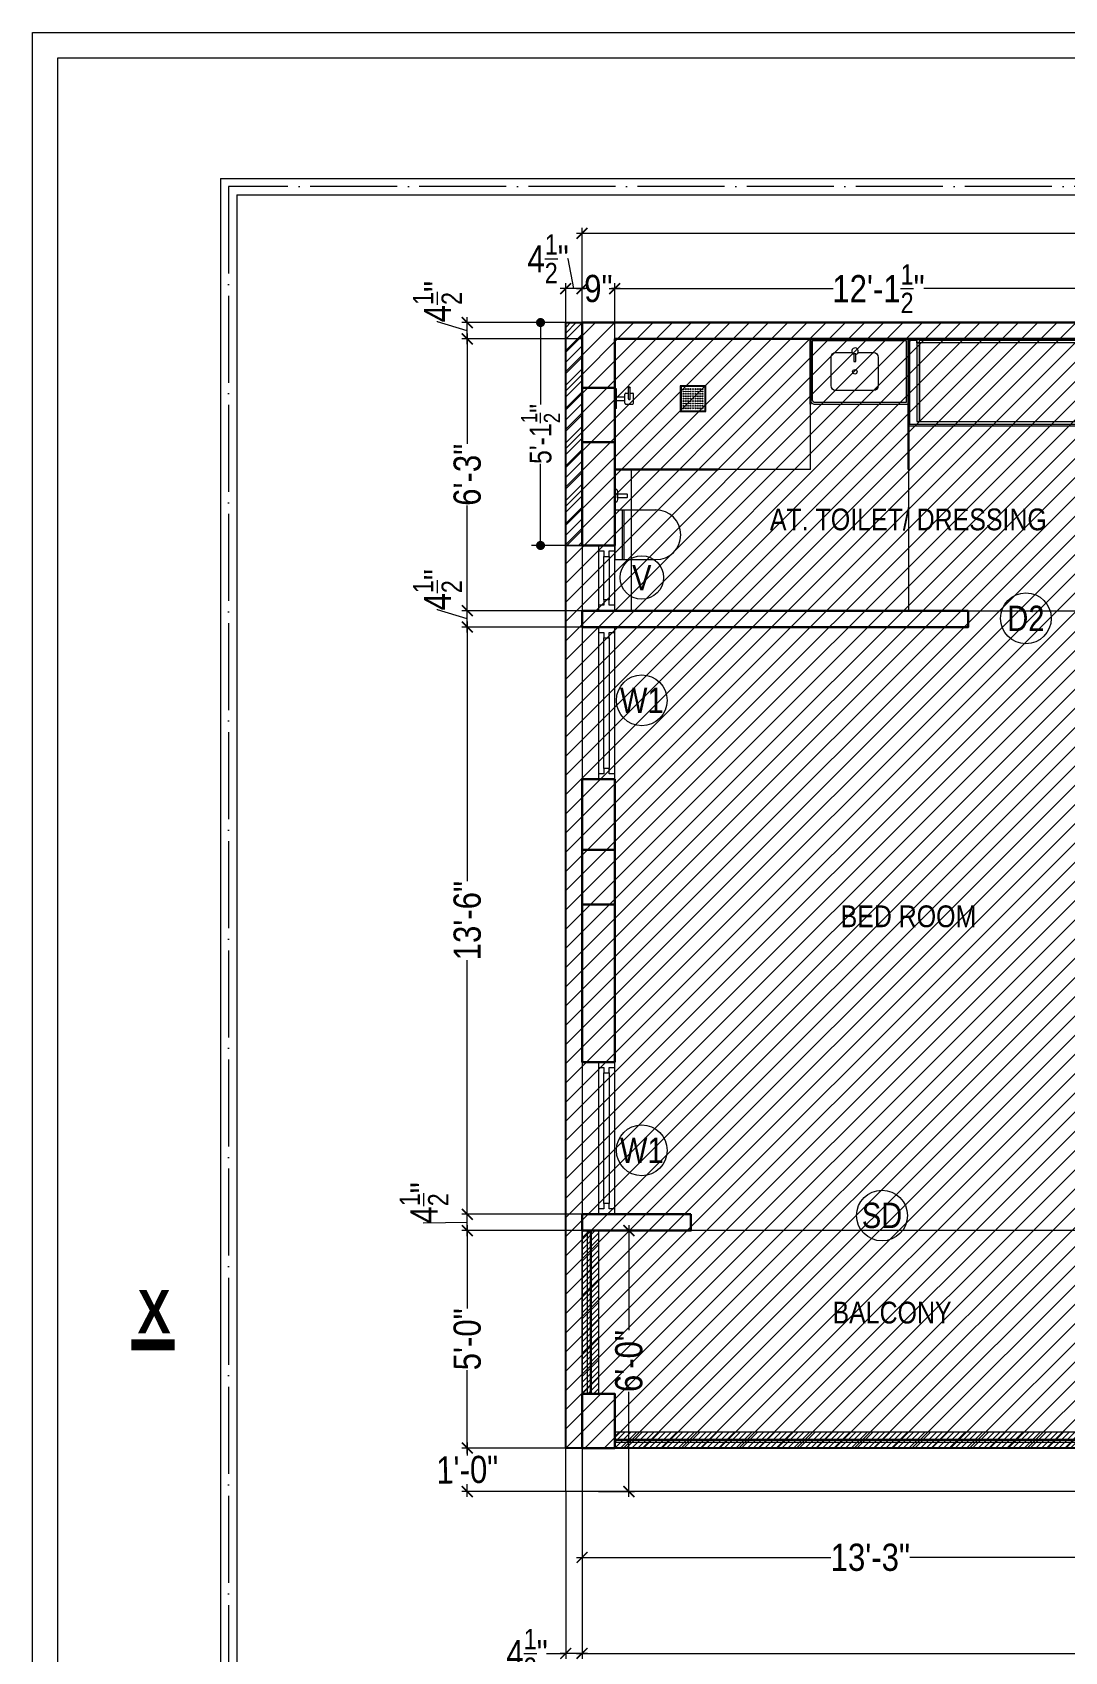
# Model space of a CAD drawing. Header units: millimetres. Extents: x 56222 to 154870, y -176352 to -121287.
# Drawn here: x 148916.6 to 149201.2, y -176088.1 to -175641.4 of the extents above; entities that cross this region are included whole.
import ezdxf

# ---------------------------------------------------------------- set-up
doc = ezdxf.new("R2010")
doc.units = ezdxf.units.MM
doc.header["$MEASUREMENT"] = 0
doc.header["$PDMODE"] = 35
doc.linetypes.add('ACAD_ISO02W100', pattern=[15, 12, -3])
doc.linetypes.add('ACAD_ISO04W100', pattern=[30, 24, -3, 0, -3])
doc.layers.get('Defpoints').update_dxf_attribs({"color": 220})
for name, color, linetype, lineweight in [('COLUMN', 1, 'Continuous', 30), ('FIRST FLOOR', 7, 'Continuous', 9), ('FIRST FLOOR ( DIM )', 250, 'Continuous', 9), ('FIRST FLOOR ( DW_RAIL )', 7, 'Continuous', 9), ('FIRST FLOOR ( TEXT )', 7, 'Continuous', 9), ('FIRST FLOOR_( D - W & RAILING )', 251, 'Continuous', 9), ('FIRST FLOOR_( PLine )_', 251, 'Continuous', 30), ('FURNITURE', 59, 'Continuous', 9), ('GROUND FLOOR', 7, 'Continuous', 9), ('GROUND FLOOR  ( DIM )', 7, 'Continuous', 9), ('SECTION', 7, 'Continuous', 9), ('X_SHEET', 7, 'Continuous', 9), ('X~SLAB ( HATCH )', 251, 'Continuous', 9)]:
    doc.layers.add(name, color=color, linetype=linetype, lineweight=lineweight)
doc.layers.add('XX~SLAB ( PLINE )', color=251, linetype='Continuous', plot=False)
doc.styles.add('Cn BT~6', font='swissc.ttf', dxfattribs={"height": 6})
doc.styles.add("Cn_BT_0'-0", font='swissc.ttf')
doc.styles.add('Cn_BT_7', font='swissc.ttf', dxfattribs={"height": 7})
doc.styles.add('Cn_BT_7½', font='swissc.ttf', dxfattribs={"height": 7.5})
doc.styles.add('KATHA', font='swissc.ttf')
doc.dimstyles.new('Cn BT~6', dxfattribs={"dimtxt": 0.18, "dimasz": 2.5, "dimexe": 2.5, "dimexo": 0, "dimgap": 0.09, "dimtad": 0, "dimdec": 3, "dimzin": 3, "dimdsep": 46, "dimlunit": 4, "dimtxsty": 'Cn BT~6', "dimblk": 'DOT', "dimcen": 0.09, "dimdle": 2, "dimclrd": 250, "dimclre": 250, "dimclrt": 5, "dimadec": 0, "dimazin": 0, "dimtfac": 0.75, "dimtdec": 3, "dimtofl": 0, "dimtmove": 0, "dimatfit": 3, "dimfxl": 1, "dimtolj": 1, "dimtzin": 0, "dimlwd": 15, "dimlwe": 15, "dimarcsym": 0})
doc.dimstyles.new('Cn_BT_7½', dxfattribs={"dimtxt": 9, "dimasz": 3, "dimexe": 1.5, "dimexo": 0, "dimgap": 0.09, "dimtad": 0, "dimdec": 3, "dimzin": 3, "dimdsep": 46, "dimlunit": 4, "dimtxsty": 'Cn_BT_7½', "dimblk": 'ARCHTICK', "dimcen": 0.09, "dimdle": 1.5, "dimclrd": 251, "dimclre": 251, "dimclrt": 14, "dimadec": 0, "dimazin": 0, "dimtfac": 0.75, "dimtdec": 3, "dimtofl": 0, "dimtmove": 0, "dimatfit": 3, "dimfxl": 0, "dimtolj": 1, "dimtzin": 0, "dimlwd": 15, "dimlwe": 15, "dimarcsym": 0})

# ---------------------------------------------------------------- blocks, each defined once
blk = doc.blocks.new('_ArchTick')
at = {"color": 0, "linetype": 'ByBlock', "const_width": 0.15}
blk.add_lwpolyline([(-0.5, -0.5), (0.5, 0.5)], dxfattribs=at)
blk = doc.blocks.new('*D78')
at = {"layer": 'Defpoints', "color": 0, "transparency": 16777216}
for p in [(149068.14, -175696.83), (149068.14, -175721.44), (149468.64, -175721.44)]:
    blk.add_point(p, dxfattribs=at)
at = {"layer": 'FIRST FLOOR ( DIM )', "color": 251, "lineweight": 15, "transparency": 16777216}
for p, q in [((149068.14, -175721.44), (149068.14, -175695.33)), ((149468.64, -175721.44), (149468.64, -175695.33)), ((149066.64, -175696.83), (149253.44, -175696.83)), ((149470.14, -175696.83), (149278.85, -175696.83))]:
    blk.add_line(p, q, dxfattribs=at)
at = {"layer": 'FIRST FLOOR ( DIM )', "color": 251, "lineweight": 15, "transparency": 16777216, "xscale": 3, "yscale": 3, "zscale": 3, "rotation": 180}
blk.add_blockref('_ArchTick', (149068.14, -175696.83), dxfattribs=at)
at = {"layer": 'FIRST FLOOR ( DIM )', "color": 251, "lineweight": 15, "transparency": 16777216, "xscale": 3, "yscale": 3, "zscale": 3}
blk.add_blockref('_ArchTick', (149468.64, -175696.83), dxfattribs=at)
at = {"layer": 'FIRST FLOOR ( DIM )', "color": 14, "transparency": 16777216, "insert": (149266.14, -175696.83), "char_height": 7.5, "attachment_point": 5, "style": 'Cn_BT_7½'}
blk.add_mtext('\\A1;33\'-4{\\H0.750000x;\\S1/2;}"', dxfattribs=at)
blk = doc.blocks.new('*D75')
at = {"layer": 'Defpoints', "color": 0, "transparency": 16777216}
for p in [(149068.14, -176031.94), (149227.14, -176031.94), (149227.14, -176062.12)]:
    blk.add_point(p, dxfattribs=at)
at = {"layer": 'FIRST FLOOR ( DIM )', "color": 251, "lineweight": 15, "transparency": 16777216}
for p, q in [((149068.14, -176031.94), (149068.14, -176063.62)), ((149227.14, -176031.94), (149227.14, -176063.62)), ((149066.64, -176062.12), (149136.78, -176062.12)), ((149228.64, -176062.12), (149158.5, -176062.12))]:
    blk.add_line(p, q, dxfattribs=at)
at = {"layer": 'FIRST FLOOR ( DIM )', "color": 251, "lineweight": 15, "transparency": 16777216, "xscale": 3, "yscale": 3, "zscale": 3, "rotation": 180}
blk.add_blockref('_ArchTick', (149068.14, -176062.12), dxfattribs=at)
at = {"layer": 'FIRST FLOOR ( DIM )', "color": 251, "lineweight": 15, "transparency": 16777216, "xscale": 3, "yscale": 3, "zscale": 3}
blk.add_blockref('_ArchTick', (149227.14, -176062.12), dxfattribs=at)
at = {"layer": 'FIRST FLOOR ( DIM )', "color": 14, "transparency": 16777216, "insert": (149147.64, -176062.12), "char_height": 7.5, "attachment_point": 5, "style": 'Cn_BT_7½'}
blk.add_mtext('\\A1;13\'-3"', dxfattribs=at)
blk = doc.blocks.new('*D69')
at = {"layer": 'Defpoints', "color": 0, "transparency": 16777216}
for p in [(149036.5, -175971.94), (149068.14, -175971.94), (149068.14, -176031.94)]:
    blk.add_point(p, dxfattribs=at)
at = {"layer": 'FIRST FLOOR ( DIM )', "color": 251, "lineweight": 15, "transparency": 16777216}
for p, q in [((149068.14, -175971.94), (149035, -175971.94)), ((149036.5, -175970.44), (149036.5, -175993.41)), ((149036.5, -176033.44), (149036.5, -176010.48)), ((149068.14, -176031.94), (149035, -176031.94))]:
    blk.add_line(p, q, dxfattribs=at)
at = {"layer": 'FIRST FLOOR ( DIM )', "color": 251, "lineweight": 15, "transparency": 16777216, "xscale": 3, "yscale": 3, "zscale": 3}
for p, rotation in [((149036.5, -175971.94), 90), ((149036.5, -176031.94), 270)]:
    blk.add_blockref('_ArchTick', p, dxfattribs=dict(at, rotation=rotation))
at = {"layer": 'FIRST FLOOR ( DIM )', "color": 14, "transparency": 16777216, "insert": (149036.5, -176001.94), "char_height": 7.5, "attachment_point": 5, "rotation": 90, "style": 'Cn_BT_7½'}
blk.add_mtext('\\A1;5\'-0"', dxfattribs=at)
blk = doc.blocks.new('*D68')
at = {"layer": 'Defpoints', "color": 0, "transparency": 16777216}
for p in [(149077.14, -175805.44), (149036.5, -175967.44), (149068.14, -175967.44)]:
    blk.add_point(p, dxfattribs=at)
at = {"layer": 'FIRST FLOOR ( DIM )', "color": 251, "lineweight": 15, "transparency": 16777216}
for p, q in [((149077.14, -175805.44), (149035, -175805.44)), ((149036.5, -175803.94), (149036.5, -175875.58)), ((149036.5, -175968.94), (149036.5, -175897.3)), ((149068.14, -175967.44), (149035, -175967.44))]:
    blk.add_line(p, q, dxfattribs=at)
at = {"layer": 'FIRST FLOOR ( DIM )', "color": 251, "lineweight": 15, "transparency": 16777216, "xscale": 3, "yscale": 3, "zscale": 3}
for p, rotation in [((149036.5, -175805.44), 90), ((149036.5, -175967.44), 270)]:
    blk.add_blockref('_ArchTick', p, dxfattribs=dict(at, rotation=rotation))
at = {"layer": 'FIRST FLOOR ( DIM )', "color": 14, "transparency": 16777216, "insert": (149036.5, -175886.44), "char_height": 7.5, "attachment_point": 5, "rotation": 90, "style": 'Cn_BT_7½'}
blk.add_mtext('\\A1;13\'-6"', dxfattribs=at)
blk = doc.blocks.new('A$C744D1EC1')
at = {"layer": 'FURNITURE'}
for p, q in [((-2.26, -0.39), (-2.26, 0)), ((-2.26, -0.39), (-2.26, 0)), ((0, -0.39), (0, 0)), ((0, -0.39), (0, 0)), ((2.26, -0.39), (2.26, 0)), ((2.26, -0.39), (2.26, 0)), ((-2.26, -0.39), (2.26, -0.39)), ((-2.26, -0.39), (2.26, -0.39)), ((-1.26, -2.56), (-1.26, -4.14)), ((-1.06, -2.36), (1.06, -2.36)), ((-0.39, -0.39), (-0.39, -2.36)), ((0, -3.15), (2.56, -3.15)), ((0, -3.55), (2.56, -3.55)), ((0.39, -0.39), (0.39, -2.36)), ((1.26, -2.56), (1.26, -3.15)), ((1.26, -3.55), (1.26, -4.14)), ((-1.06, -4.33), (1.06, -4.33))]:
    blk.add_line(p, q, dxfattribs=at)
for points in [[(-2.96, -15.14), (-2.96, -20.86, 0.414214), (-2.86, -20.96), (2.86, -20.96, 0.414214), (2.96, -20.86), (2.96, -15.14, 0.414214), (2.86, -15.04), (-2.86, -15.04, 0.414214)], [(-2.76, -15.34), (-2.76, -20.66, 0.414214), (-2.66, -20.76), (2.66, -20.76, 0.414214), (2.76, -20.66), (2.76, -15.34, 0.414214), (2.66, -15.24), (-2.66, -15.24, 0.414214)]]:
    blk.add_lwpolyline(points, format="xyb", close=True, dxfattribs=at)
for centre, radius in [((2.56, -3.35), 0.197), ((-2.21, -15.79), 0.0985), ((-2.21, -16.34), 0.0985), ((-2.21, -16.9), 0.0985), ((-2.21, -17.45), 0.0985), ((-2.21, -18), 0.0985), ((-2.21, -18.55), 0.0985), ((-1.66, -15.79), 0.0985), ((-1.66, -16.34), 0.0985), ((-1.66, -16.9), 0.0985), ((-1.66, -17.45), 0.0985), ((-1.66, -18), 0.0985), ((-1.66, -18.55), 0.0985), ((-1.1, -15.79), 0.0985), ((-1.1, -16.34), 0.0985), ((-1.1, -16.9), 0.0985), ((-1.1, -17.45), 0.0985), ((-1.1, -18), 0.0985), ((-1.1, -18.55), 0.0985), ((-0.55, -15.79), 0.0985), ((-0.55, -16.34), 0.0985), ((-0.55, -16.9), 0.0985), ((-0.55, -17.45), 0.0985), ((-0.55, -18), 0.0985), ((-0.55, -18.55), 0.0985), ((0, -15.79), 0.0985), ((0, -16.34), 0.0985), ((0, -16.9), 0.0985), ((0, -17.45), 0.0985), ((0, -18), 0.0985), ((0, -18.55), 0.0985), ((0.55, -15.79), 0.0985), ((0.55, -16.34), 0.0985), ((0.55, -16.9), 0.0985), ((0.55, -17.45), 0.0985), ((0.55, -18), 0.0985), ((0.55, -18.55), 0.0985), ((1.1, -15.79), 0.0985), ((1.1, -16.34), 0.0985), ((1.1, -16.9), 0.0985), ((1.1, -17.45), 0.0985), ((1.1, -18), 0.0985), ((1.1, -18.55), 0.0985), ((1.66, -15.79), 0.0985), ((1.66, -16.34), 0.0985), ((1.66, -16.9), 0.0985), ((1.66, -17.45), 0.0985), ((1.66, -18), 0.0985), ((1.66, -18.55), 0.0985), ((2.21, -15.79), 0.0985), ((2.21, -16.34), 0.0985), ((2.21, -16.9), 0.0985), ((2.21, -17.45), 0.0985), ((2.21, -18), 0.0985), ((2.21, -18.55), 0.0985), ((-2.21, -19.1), 0.0985), ((-2.21, -19.66), 0.0985), ((-2.21, -20.21), 0.0985), ((-1.66, -19.1), 0.0985), ((-1.66, -19.66), 0.0985), ((-1.66, -20.21), 0.0985), ((-1.1, -19.1), 0.0985), ((-1.1, -19.66), 0.0985), ((-1.1, -20.21), 0.0985), ((-0.55, -19.1), 0.0985), ((-0.55, -19.66), 0.0985), ((-0.55, -20.21), 0.0985), ((0, -19.1), 0.0985), ((0, -19.66), 0.0985), ((0, -20.21), 0.0985), ((0.55, -19.1), 0.0985), ((0.55, -19.66), 0.0985), ((0.55, -20.21), 0.0985), ((1.1, -19.1), 0.0985), ((1.1, -19.66), 0.0985), ((1.1, -20.21), 0.0985), ((1.66, -19.1), 0.0985), ((1.66, -19.66), 0.0985), ((1.66, -20.21), 0.0985), ((2.21, -19.1), 0.0985), ((2.21, -19.66), 0.0985), ((2.21, -20.21), 0.0985)]:
    blk.add_circle(centre, radius, dxfattribs=at)
for centre, start, end in [((-1.06, -2.56), 90, 180), ((0, -3.35), 90, 270), ((1.06, -2.56), 0, 90), ((-1.06, -4.14), 180, 270), ((1.06, -4.14), 270, 0)]:
    blk.add_arc(centre, 0.197, start, end, dxfattribs=at)
blk = doc.blocks.new('dfg')
at = {"layer": 'FURNITURE'}
for p, q in [((295086.03, -103322.89), (295099.32, -103322.89)), ((295086.03, -103322.89), (295086.03, -103338.95)), ((295088.5, -103338.95), (295088.5, -103322.89)), ((295089.07, -103338.95), (295089.07, -103322.89)), ((295086.03, -103338.95), (295099.32, -103338.95))]:
    blk.add_line(p, q, dxfattribs=at)
for points in [[(295086.89, -103316.98), (295086.89, -103319.57, -0.455818), (295086.08, -103320.57), (295086.03, -103320.57), (295086.03, -103315.98), (295086.08, -103315.98, -0.455818)], [(295090.07, -103317.91), (295090.07, -103318.8, -0.414214), (295089.82, -103319.05), (295086.89, -103319.05), (295086.89, -103317.66), (295089.82, -103317.66, -0.414214)]]:
    blk.add_lwpolyline(points, format="xyb", close=True, dxfattribs=at)
blk.add_arc((295099.32, -103330.92), 8.03, 270, 90, dxfattribs=at)
blk = doc.blocks.new('*D63')
at = {"layer": 'Defpoints', "color": 0, "transparency": 16777216}
for p in [(149036.5, -175967.44), (149068.14, -175967.44), (149068.14, -175971.94)]:
    blk.add_point(p, dxfattribs=at)
at = {"layer": 'FIRST FLOOR ( DIM )', "color": 251, "lineweight": 15, "transparency": 16777216}
for p, q in [((149068.14, -175967.44), (149035, -175967.44)), ((149036.5, -175973.44), (149036.5, -175965.94)), ((149024.55, -175969.86), (149024.55, -175969.68)), ((149036.5, -175969.69), (149024.55, -175969.86)), ((149068.14, -175971.94), (149035, -175971.94))]:
    blk.add_line(p, q, dxfattribs=at)
at = {"layer": 'FIRST FLOOR ( DIM )', "color": 251, "lineweight": 15, "transparency": 16777216, "xscale": 3, "yscale": 3, "zscale": 3}
for p, rotation in [((149036.5, -175967.44), 90), ((149036.5, -175971.94), 270)]:
    blk.add_blockref('_ArchTick', p, dxfattribs=dict(at, rotation=rotation))
at = {"layer": 'FIRST FLOOR ( DIM )', "color": 14, "transparency": 16777216, "insert": (149024.55, -175964.31), "char_height": 7.5, "attachment_point": 5, "rotation": 90, "style": 'Cn_BT_7½'}
blk.add_mtext('\\A1;4{\\H0.750000x;\\S1/2;}"', dxfattribs=at)
blk = doc.blocks.new('*D62')
at = {"layer": 'Defpoints', "color": 0, "transparency": 16777216}
for p in [(149036.5, -175800.94), (149068.14, -175800.94), (149077.14, -175805.44)]:
    blk.add_point(p, dxfattribs=at)
at = {"layer": 'FIRST FLOOR ( DIM )', "color": 251, "lineweight": 15, "transparency": 16777216}
for p, q in [((149028.26, -175800.72), (149028.26, -175800.54)), ((149036.5, -175803.19), (149028.26, -175800.72)), ((149068.14, -175800.94), (149035, -175800.94)), ((149036.5, -175806.94), (149036.5, -175799.44)), ((149077.14, -175805.44), (149035, -175805.44))]:
    blk.add_line(p, q, dxfattribs=at)
at = {"layer": 'FIRST FLOOR ( DIM )', "color": 251, "lineweight": 15, "transparency": 16777216, "xscale": 3, "yscale": 3, "zscale": 3}
for p, rotation in [((149036.5, -175800.94), 90), ((149036.5, -175805.44), 270)]:
    blk.add_blockref('_ArchTick', p, dxfattribs=dict(at, rotation=rotation))
at = {"layer": 'FIRST FLOOR ( DIM )', "color": 14, "transparency": 16777216, "insert": (149028.26, -175795.17), "char_height": 7.5, "attachment_point": 5, "rotation": 90, "style": 'Cn_BT_7½'}
blk.add_mtext('\\A1;4{\\H0.750000x;\\S1/2;}"', dxfattribs=at)
blk = doc.blocks.new('*D61')
at = {"layer": 'Defpoints', "color": 0, "transparency": 16777216}
for p in [(149036.5, -175725.94), (149068.14, -175725.94), (149068.14, -175800.94)]:
    blk.add_point(p, dxfattribs=at)
at = {"layer": 'FIRST FLOOR ( DIM )', "color": 251, "lineweight": 15, "transparency": 16777216}
for p, q in [((149068.14, -175725.94), (149035, -175725.94)), ((149036.5, -175724.44), (149036.5, -175754.93)), ((149036.5, -175802.44), (149036.5, -175771.96)), ((149068.14, -175800.94), (149035, -175800.94))]:
    blk.add_line(p, q, dxfattribs=at)
at = {"layer": 'FIRST FLOOR ( DIM )', "color": 251, "lineweight": 15, "transparency": 16777216, "xscale": 3, "yscale": 3, "zscale": 3}
for p, rotation in [((149036.5, -175725.94), 90), ((149036.5, -175800.94), 270)]:
    blk.add_blockref('_ArchTick', p, dxfattribs=dict(at, rotation=rotation))
at = {"layer": 'FIRST FLOOR ( DIM )', "color": 14, "transparency": 16777216, "insert": (149036.5, -175763.44), "char_height": 7.5, "attachment_point": 5, "rotation": 90, "style": 'Cn_BT_7½'}
blk.add_mtext('\\A1;6\'-3"', dxfattribs=at)
blk = doc.blocks.new('*D60')
at = {"layer": 'Defpoints', "color": 0, "transparency": 16777216}
for p in [(149036.5, -175721.44), (149068.14, -175721.44), (149068.14, -175725.94)]:
    blk.add_point(p, dxfattribs=at)
at = {"layer": 'FIRST FLOOR ( DIM )', "color": 251, "lineweight": 15, "transparency": 16777216}
for p, q in [((149028.26, -175721.22), (149028.26, -175721.04)), ((149036.5, -175723.69), (149028.26, -175721.22)), ((149068.14, -175721.44), (149035, -175721.44)), ((149036.5, -175727.44), (149036.5, -175719.94)), ((149068.14, -175725.94), (149035, -175725.94))]:
    blk.add_line(p, q, dxfattribs=at)
at = {"layer": 'FIRST FLOOR ( DIM )', "color": 251, "lineweight": 15, "transparency": 16777216, "xscale": 3, "yscale": 3, "zscale": 3}
for p, rotation in [((149036.5, -175721.44), 90), ((149036.5, -175725.94), 270)]:
    blk.add_blockref('_ArchTick', p, dxfattribs=dict(at, rotation=rotation))
at = {"layer": 'FIRST FLOOR ( DIM )', "color": 14, "transparency": 16777216, "insert": (149028.26, -175715.67), "char_height": 7.5, "attachment_point": 5, "rotation": 90, "style": 'Cn_BT_7½'}
blk.add_mtext('\\A1;4{\\H0.750000x;\\S1/2;}"', dxfattribs=at)
blk = doc.blocks.new('_Dot')
at = {"color": 0, "linetype": 'ByBlock', "lineweight": -2}
blk.add_line((-0.5, 0), (-1, 0), dxfattribs=at)
at = {"color": 0, "linetype": 'ByBlock', "const_width": 0.5}
blk.add_lwpolyline([(-0.25, 0, 1), (0.25, 0, 1)], format="xyb", close=True, dxfattribs=at)
blk = doc.blocks.new('*D59')
at = {"layer": 'Defpoints', "color": 0, "transparency": 16777216}
for p in [(149056.69, -175721.44), (149063.64, -175721.44), (149063.64, -175782.94)]:
    blk.add_point(p, dxfattribs=at)
at = {"layer": 'FIRST FLOOR ( DIM )', "color": 250, "lineweight": 15, "transparency": 16777216}
for p, q in [((149063.64, -175721.44), (149054.19, -175721.44)), ((149056.69, -175723.94), (149056.69, -175744.01)), ((149056.69, -175780.44), (149056.69, -175760.38)), ((149063.64, -175782.94), (149054.19, -175782.94))]:
    blk.add_line(p, q, dxfattribs=at)
at = {"layer": 'FIRST FLOOR ( DIM )', "color": 250, "lineweight": 15, "transparency": 16777216, "xscale": 2.5, "yscale": 2.5, "zscale": 2.5}
for p, rotation in [((149056.69, -175721.44), 90), ((149056.69, -175782.94), 270)]:
    blk.add_blockref('_Dot', p, dxfattribs=dict(at, rotation=rotation))
at = {"layer": 'FIRST FLOOR ( DIM )', "color": 5, "transparency": 16777216, "insert": (149056.69, -175752.19), "char_height": 6, "attachment_point": 5, "rotation": 90, "style": 'Cn BT~6'}
blk.add_mtext('\\A1;5\'-1{\\H0.750000x;\\S1/2;}"', dxfattribs=at)
blk = doc.blocks.new('*D58')
at = {"layer": 'Defpoints', "color": 0, "transparency": 16777216}
for p in [(149077.14, -175712.09), (149068.14, -175721.44), (149077.14, -175725.94)]:
    blk.add_point(p, dxfattribs=at)
at = {"layer": 'FIRST FLOOR ( DIM )', "color": 251, "lineweight": 15, "transparency": 16777216}
for p, q in [((149066.64, -175712.09), (149068.99, -175712.09)), ((149068.14, -175721.44), (149068.14, -175710.59)), ((149078.64, -175712.09), (149076.3, -175712.09)), ((149077.14, -175725.94), (149077.14, -175710.59))]:
    blk.add_line(p, q, dxfattribs=at)
at = {"layer": 'FIRST FLOOR ( DIM )', "color": 251, "lineweight": 15, "transparency": 16777216, "xscale": 3, "yscale": 3, "zscale": 3, "rotation": 180}
blk.add_blockref('_ArchTick', (149068.14, -175712.09), dxfattribs=at)
at = {"layer": 'FIRST FLOOR ( DIM )', "color": 251, "lineweight": 15, "transparency": 16777216, "xscale": 3, "yscale": 3, "zscale": 3}
blk.add_blockref('_ArchTick', (149077.14, -175712.09), dxfattribs=at)
at = {"layer": 'FIRST FLOOR ( DIM )', "color": 14, "transparency": 16777216, "insert": (149072.64, -175712.09), "char_height": 7.5, "attachment_point": 5, "style": 'Cn_BT_7½'}
blk.add_mtext('\\A1;9"', dxfattribs=at)
blk = doc.blocks.new('*D57')
at = {"layer": 'Defpoints', "color": 0, "transparency": 16777216}
for p in [(149222.64, -175712.09), (149077.14, -175725.94), (149222.64, -175725.94)]:
    blk.add_point(p, dxfattribs=at)
at = {"layer": 'FIRST FLOOR ( DIM )', "color": 251, "lineweight": 15, "transparency": 16777216}
for p, q in [((149075.64, -175712.09), (149137.36, -175712.09)), ((149077.14, -175725.94), (149077.14, -175710.59)), ((149224.14, -175712.09), (149162.43, -175712.09)), ((149222.64, -175725.94), (149222.64, -175710.59))]:
    blk.add_line(p, q, dxfattribs=at)
at = {"layer": 'FIRST FLOOR ( DIM )', "color": 251, "lineweight": 15, "transparency": 16777216, "xscale": 3, "yscale": 3, "zscale": 3, "rotation": 180}
blk.add_blockref('_ArchTick', (149077.14, -175712.09), dxfattribs=at)
at = {"layer": 'FIRST FLOOR ( DIM )', "color": 251, "lineweight": 15, "transparency": 16777216, "xscale": 3, "yscale": 3, "zscale": 3}
blk.add_blockref('_ArchTick', (149222.64, -175712.09), dxfattribs=at)
at = {"layer": 'FIRST FLOOR ( DIM )', "color": 14, "transparency": 16777216, "insert": (149149.89, -175712.09), "char_height": 7.5, "attachment_point": 5, "style": 'Cn_BT_7½'}
blk.add_mtext('\\A1;12\'-1{\\H0.750000x;\\S1/2;}"', dxfattribs=at)
blk = doc.blocks.new('*D51')
at = {"layer": 'Defpoints', "color": 0, "transparency": 16777216}
for p in [(149063.64, -175712.09), (149063.64, -175721.44), (149068.14, -175721.44)]:
    blk.add_point(p, dxfattribs=at)
at = {"layer": 'FIRST FLOOR ( DIM )', "color": 251, "lineweight": 15, "transparency": 16777216}
for p, q in [((149064.33, -175703.85), (149064.15, -175703.85)), ((149065.89, -175712.09), (149064.33, -175703.85)), ((149069.64, -175712.09), (149062.14, -175712.09)), ((149063.64, -175721.44), (149063.64, -175710.59)), ((149068.14, -175721.44), (149068.14, -175710.59))]:
    blk.add_line(p, q, dxfattribs=at)
at = {"layer": 'FIRST FLOOR ( DIM )', "color": 251, "lineweight": 15, "transparency": 16777216, "xscale": 3, "yscale": 3, "zscale": 3, "rotation": 180}
blk.add_blockref('_ArchTick', (149063.64, -175712.09), dxfattribs=at)
at = {"layer": 'FIRST FLOOR ( DIM )', "color": 251, "lineweight": 15, "transparency": 16777216, "xscale": 3, "yscale": 3, "zscale": 3}
blk.add_blockref('_ArchTick', (149068.14, -175712.09), dxfattribs=at)
at = {"layer": 'FIRST FLOOR ( DIM )', "color": 14, "transparency": 16777216, "insert": (149058.78, -175703.85), "char_height": 7.5, "attachment_point": 5, "style": 'Cn_BT_7½'}
blk.add_mtext('\\A1;4{\\H0.750000x;\\S1/2;}"', dxfattribs=at)
blk = doc.blocks.new('*D50')
at = {"layer": 'Defpoints', "color": 0, "transparency": 16777216}
for p in [(149068.14, -176031.94), (149036.5, -176043.94), (149063.64, -176043.94)]:
    blk.add_point(p, dxfattribs=at)
at = {"layer": 'FIRST FLOOR ( DIM )', "color": 251, "lineweight": 15, "transparency": 16777216}
for p, q in [((149036.5, -176030.44), (149036.5, -176034)), ((149068.14, -176031.94), (149035, -176031.94)), ((149063.64, -176043.94), (149035, -176043.94)), ((149036.5, -176045.44), (149036.5, -176041.88))]:
    blk.add_line(p, q, dxfattribs=at)
at = {"layer": 'FIRST FLOOR ( DIM )', "color": 251, "lineweight": 15, "transparency": 16777216, "xscale": 3, "yscale": 3, "zscale": 3}
for p, rotation in [((149036.5, -176031.94), 90), ((149036.5, -176043.94), 270)]:
    blk.add_blockref('_ArchTick', p, dxfattribs=dict(at, rotation=rotation))
at = {"layer": 'FIRST FLOOR ( DIM )', "color": 14, "transparency": 16777216, "insert": (149036.5, -176037.94), "char_height": 7.5, "attachment_point": 5, "rotation": 1, "style": 'Cn_BT_7½'}
blk.add_mtext('\\A1;1\'-0"', dxfattribs=at)
blk = doc.blocks.new('*D49')
at = {"layer": 'Defpoints', "color": 0, "transparency": 16777216}
for p in [(149068.14, -176031.94), (149063.64, -176043.94), (149063.64, -176088.6)]:
    blk.add_point(p, dxfattribs=at)
at = {"layer": 'FIRST FLOOR ( DIM )', "color": 251, "lineweight": 15, "transparency": 16777216}
for p, q in [((149068.14, -176031.94), (149068.14, -176090.1)), ((149063.64, -176043.94), (149063.64, -176090.1)), ((149058.35, -176088.6), (149063.64, -176088.6)), ((149069.64, -176088.6), (149062.14, -176088.6))]:
    blk.add_line(p, q, dxfattribs=at)
at = {"layer": 'FIRST FLOOR ( DIM )', "color": 251, "lineweight": 15, "transparency": 16777216, "xscale": 3, "yscale": 3, "zscale": 3, "rotation": 180}
blk.add_blockref('_ArchTick', (149063.64, -176088.6), dxfattribs=at)
at = {"layer": 'FIRST FLOOR ( DIM )', "color": 251, "lineweight": 15, "transparency": 16777216, "xscale": 3, "yscale": 3, "zscale": 3}
blk.add_blockref('_ArchTick', (149068.14, -176088.6), dxfattribs=at)
at = {"layer": 'FIRST FLOOR ( DIM )', "color": 14, "transparency": 16777216, "insert": (149052.98, -176088.6), "char_height": 7.5, "attachment_point": 5, "style": 'Cn_BT_7½'}
blk.add_mtext('\\A1;4{\\H0.750000x;\\S1/2;}"', dxfattribs=at)
blk = doc.blocks.new('*D48')
at = {"layer": 'Defpoints', "color": 0, "transparency": 16777216}
for p in [(149068.14, -176043.94), (149468.64, -176043.94), (149468.64, -176088.6)]:
    blk.add_point(p, dxfattribs=at)
at = {"layer": 'FIRST FLOOR ( DIM )', "color": 251, "lineweight": 15, "transparency": 16777216}
for p, q in [((149068.14, -176043.94), (149068.14, -176090.1)), ((149468.64, -176043.94), (149468.64, -176090.1)), ((149066.64, -176088.6), (149255.69, -176088.6)), ((149470.14, -176088.6), (149281.1, -176088.6))]:
    blk.add_line(p, q, dxfattribs=at)
at = {"layer": 'FIRST FLOOR ( DIM )', "color": 251, "lineweight": 15, "transparency": 16777216, "xscale": 3, "yscale": 3, "zscale": 3, "rotation": 180}
blk.add_blockref('_ArchTick', (149068.14, -176088.6), dxfattribs=at)
at = {"layer": 'FIRST FLOOR ( DIM )', "color": 251, "lineweight": 15, "transparency": 16777216, "xscale": 3, "yscale": 3, "zscale": 3}
blk.add_blockref('_ArchTick', (149468.64, -176088.6), dxfattribs=at)
at = {"layer": 'FIRST FLOOR ( DIM )', "color": 14, "transparency": 16777216, "insert": (149268.39, -176088.6), "char_height": 7.5, "attachment_point": 5, "style": 'Cn_BT_7½'}
blk.add_mtext('\\A1;33\'-4{\\H0.750000x;\\S1/2;}"', dxfattribs=at)
blk = doc.blocks.new('*D245')
at = {"layer": 'Defpoints', "color": 0, "transparency": 16777216}
for p in [(149072.64, -175971.94), (149072.64, -176043.94), (149081.07, -176043.94)]:
    blk.add_point(p, dxfattribs=at)
at = {"layer": 'FIRST FLOOR ( DIM )', "color": 251, "lineweight": 15, "transparency": 16777216}
for p, q in [((149072.64, -175971.94), (149082.57, -175971.94)), ((149081.07, -175970.44), (149081.07, -175999.43)), ((149081.07, -176045.44), (149081.07, -176016.46)), ((149072.64, -176043.94), (149082.57, -176043.94))]:
    blk.add_line(p, q, dxfattribs=at)
at = {"layer": 'FIRST FLOOR ( DIM )', "color": 251, "lineweight": 15, "transparency": 16777216, "xscale": 3, "yscale": 3, "zscale": 3}
for p, rotation in [((149081.07, -175971.94), 90), ((149081.07, -176043.94), 270)]:
    blk.add_blockref('_ArchTick', p, dxfattribs=dict(at, rotation=rotation))
at = {"layer": 'FIRST FLOOR ( DIM )', "color": 14, "transparency": 16777216, "insert": (149081.07, -176007.94), "char_height": 7.5, "attachment_point": 5, "rotation": 90, "style": 'Cn_BT_7½'}
blk.add_mtext('\\A1;6\'-0"', dxfattribs=at)

msp = doc.modelspace()

# ---------------------------------------------------------------- hatches: boundary and pattern name
at = {"layer": 'FIRST FLOOR'}
h = msp.add_hatch(dxfattribs=at)
h.set_pattern_fill('ANSI31', color=251, scale=9, style=0)
h.set_pattern_definition([(45, (149068.1435, -176016.9437), (-0.795495, 0.795495), [])])
h.paths.add_polyline_path([(149072.6435, -176016.9437), (149068.1435, -176016.9437), (149068.1435, -175971.9437), (149072.6435, -175971.9437)])
h = msp.add_hatch(dxfattribs=at)
h.set_pattern_fill('ANSI31', color=251, scale=9, style=0)
h.set_pattern_definition([(45, (149077.1435, -176031.9437), (-0.795495, 0.795495), [])])
h.paths.add_polyline_path([(149077.1435, -176027.4437), (149227.1435, -176027.4437), (149227.1435, -176031.9437), (149077.1435, -176031.9437)])
at = {"layer": 'GROUND FLOOR  ( DIM )'}
h = msp.add_hatch(dxfattribs=at)
h.set_pattern_fill('ANSI31', color=256, scale=18, style=0)
h.set_pattern_definition([(45, (10800.2818, -8487.3944), (-1.590990258, 1.590990258), [])])
h.paths.add_polyline_path([(149063.6435, -175721.4437), (149068.1435, -175721.4437), (149068.1435, -175782.9437), (149063.6435, -175782.9437)])
at = {"layer": 'X~SLAB ( HATCH )'}
h = msp.add_hatch(dxfattribs=at)
h.set_pattern_fill('ANSI31', color=256, scale=30, style=0)
h.set_pattern_definition([(45, (149063.6435, -176031.9437), (-2.65165, 2.65165), [])])
h.paths.add_polyline_path([(149063.6435, -175721.4437), (149468.6435, -175721.4437), (149468.6435, -176031.9437), (149459.6435, -176031.9437), (149459.6435, -176013.9437), (149378.6435, -176013.9437), (149378.6435, -176031.9437), (149063.6435, -176031.9437)])
h.paths.add_polyline_path([(149231.6435, -175926.9437), (149273.6435, -175926.9437), (149273.6435, -175980.9437), (149327.6435, -175980.9437), (149327.6435, -176022.9437), (149231.6435, -176022.9437)], flags=16)
h.paths.add_polyline_path([(149374.1435, -176009.4437), (149459.6435, -176009.4437), (149459.6435, -175881.9437), (149374.1435, -175881.9437)], flags=16)

# ---------------------------------------------------------------- linework, layer by layer
at = {"layer": 'COLUMN'}
for points in [[(149068.1435, -175739.4437), (149077.1435, -175739.4437), (149077.1435, -175754.4437), (149068.1435, -175754.4437)], [(149068.1435, -175866.9437), (149077.1435, -175866.9437), (149077.1435, -175881.9437), (149068.1435, -175881.9437)], [(149068.1435, -176016.9437), (149077.1435, -176016.9437), (149077.1435, -176031.9437), (149068.1435, -176031.9437)]]:
    msp.add_lwpolyline(points, close=True, dxfattribs=at)
at = {"layer": 'FIRST FLOOR'}
for p, q in [((149068.1435, -175721.4437), (149068.1435, -176031.9437)), ((149068.1435, -175721.4437), (149468.6435, -175721.4437)), ((149077.1435, -175800.9437), (149077.1435, -175725.9437)), ((149077.1435, -175725.9437), (149222.6435, -175725.9437)), ((149068.1435, -175782.9437), (149077.1435, -175782.9437)), ((149068.1435, -175800.9437), (149222.6435, -175800.9437)), ((149174.6435, -175805.4437), (149174.6435, -175800.9437)), ((149068.1435, -175805.4437), (149174.6435, -175805.4437)), ((149077.1435, -175967.4437), (149077.1435, -175805.4437)), ((149068.1435, -175847.4437), (149077.1435, -175847.4437)), ((149068.1435, -175925.4437), (149077.1435, -175925.4437)), ((149098.1435, -175967.4437), (149068.1435, -175967.4437)), ((149098.1435, -175967.4437), (149098.1435, -175971.9437)), ((149227.1435, -175971.9437), (149068.1435, -175971.9437)), ((149468.6435, -176031.9437), (149068.1435, -176031.9437))]:
    msp.add_line(p, q, dxfattribs=at)
at = {"layer": 'FIRST FLOOR', "ltscale": 0.7}
msp.add_lwpolyline([(149227.1435, -176031.9437), (149227.1435, -176043.9437), (149063.6435, -176043.9437), (149063.6435, -175721.4437), (149068.1435, -175721.4437)], dxfattribs=at)
at = {"layer": 'FIRST FLOOR'}
for points in [[(149072.6435, -176016.9437), (149068.1435, -176016.9437), (149068.1435, -175971.9437), (149072.6435, -175971.9437)], [(149077.1435, -176027.4437), (149227.1435, -176027.4437), (149227.1435, -176031.9437), (149077.1435, -176031.9437)]]:
    msp.add_lwpolyline(points, close=True, dxfattribs=at)
at = {"layer": 'FIRST FLOOR', "color": 1, "linetype": 'ACAD_ISO02W100', "ltscale": 0.7}
msp.add_lwpolyline([(149227.1435, -176031.9437), (149068.1435, -176031.9437), (149068.1435, -175971.9437)], dxfattribs=at)
at = {"layer": 'FIRST FLOOR ( DIM )', "color": 5}
for centre, radius in [((149084.6152, -175791.7922), 6), ((149190.5494, -175803.0512), 7), ((149084.6152, -175825.6679), 7), ((149084.6152, -175949.8076), 7), ((149150.87, -175967.7939), 7)]:
    msp.add_circle(centre, radius, dxfattribs=at)
at = {"layer": 'FIRST FLOOR ( DW_RAIL )'}
for points in [[(149072.6435, -175782.9437), (149072.6435, -175784.4437), (149074.1435, -175784.4437), (149074.1435, -175785.9437), (149075.6435, -175785.9437), (149075.6435, -175797.9437), (149074.1435, -175797.9437), (149074.1435, -175799.4437), (149072.6435, -175799.4437), (149072.6435, -175800.9437), (149077.1435, -175800.9437), (149077.1435, -175799.4437), (149075.6435, -175799.4437), (149075.6435, -175797.9437), (149074.1435, -175797.9437), (149074.1435, -175785.9437), (149075.6435, -175785.9437), (149075.6435, -175784.4437), (149077.1435, -175784.4437), (149077.1435, -175782.9437), (149072.6435, -175782.9437), (149072.6435, -175800.9437), (149077.1435, -175800.9437), (149077.1435, -175782.9437)], [(149072.6435, -175805.4437), (149072.6435, -175806.9437), (149074.1435, -175806.9437), (149074.1435, -175808.4437), (149075.6435, -175808.4437), (149075.6435, -175844.4437), (149074.1435, -175844.4437), (149074.1435, -175845.9437), (149072.6435, -175845.9437), (149072.6435, -175847.4437), (149077.1435, -175847.4437), (149077.1435, -175845.9437), (149075.6435, -175845.9437), (149075.6435, -175844.4437), (149074.1435, -175844.4437), (149074.1435, -175808.4437), (149075.6435, -175808.4437), (149075.6435, -175806.9437), (149077.1435, -175806.9437), (149077.1435, -175805.4437), (149072.6435, -175805.4437), (149072.6435, -175847.4437), (149077.1435, -175847.4437), (149077.1435, -175805.4437)], [(149072.6435, -175925.4437), (149072.6435, -175926.9437), (149074.1435, -175926.9437), (149074.1435, -175928.4437), (149075.6435, -175928.4437), (149075.6435, -175964.4437), (149074.1435, -175964.4437), (149074.1435, -175965.9437), (149072.6435, -175965.9437), (149072.6435, -175967.4437), (149077.1435, -175967.4437), (149077.1435, -175965.9437), (149075.6435, -175965.9437), (149075.6435, -175964.4437), (149074.1435, -175964.4437), (149074.1435, -175928.4437), (149075.6435, -175928.4437), (149075.6435, -175926.9437), (149077.1435, -175926.9437), (149077.1435, -175925.4437), (149072.6435, -175925.4437), (149072.6435, -175967.4437), (149077.1435, -175967.4437), (149077.1435, -175925.4437)]]:
    msp.add_lwpolyline(points, close=True, dxfattribs=at)
at = {"layer": 'FIRST FLOOR_( D - W & RAILING )', "color": 32}
for points in [[(149069.6435, -175971.9437), (149070.6435, -175971.9437), (149070.6435, -176016.9437), (149069.6435, -176016.9437), (149069.6435, -175971.9437), (149070.3435, -175971.9437), (149070.3435, -176016.9437), (149069.6435, -176016.9437)], [(149077.1435, -176030.4437), (149077.1435, -176029.4437), (149227.1435, -176029.4437), (149227.1435, -176030.4437), (149077.1435, -176030.4437), (149077.1435, -176029.7437), (149227.1435, -176029.7437), (149227.1435, -176030.4437)]]:
    msp.add_lwpolyline(points, close=True, dxfattribs=at)
at = {"layer": 'FIRST FLOOR_( PLine )_'}
for p, q in [((149231.6435, -175721.4437), (149068.1435, -175721.4437)), ((149068.1435, -175721.4437), (149068.1435, -175782.9437)), ((149077.1435, -175725.9437), (149222.6435, -175725.9437)), ((149077.1435, -175782.9437), (149077.1435, -175725.9437)), ((149068.1435, -175782.9437), (149077.1435, -175782.9437))]:
    msp.add_line(p, q, dxfattribs=at)
for points in [[(149174.6435, -175800.9437), (149068.1435, -175800.9437), (149068.1435, -175805.4437), (149174.6435, -175805.4437)], [(149077.1435, -175847.4437), (149068.1435, -175847.4437), (149068.1435, -175925.4437), (149077.1435, -175925.4437)], [(149098.1435, -175967.4437), (149068.1435, -175967.4437), (149068.1435, -175971.9437), (149098.1435, -175971.9437)]]:
    msp.add_lwpolyline(points, close=True, dxfattribs=at)
at = {"layer": 'FURNITURE'}
for p, q in [((149131.1435, -175761.9437), (149131.1435, -175725.9425)), ((149158.1435, -175725.9437), (149158.1435, -175800.9437)), ((149131.1435, -175761.9437), (149077.1435, -175761.9437))]:
    msp.add_line(p, q, dxfattribs=at)
at = {"layer": 'FURNITURE', "color": 5, "lineweight": 30, "ltscale": 10000}
for p, q in [((149131.1435, -175725.9425), (149131.1435, -175743.9483)), ((149158.1435, -175725.9425), (149158.1435, -175761.9437)), ((149077.1435, -175761.9437), (149105.6435, -175761.9437))]:
    msp.add_line(p, q, dxfattribs=at)
at = {"layer": 'FURNITURE'}
for points in [[(149158.1435, -175725.9437), (149131.1435, -175725.9437), (149131.1435, -175742.751, 0.42261333), (149132.3281, -175743.9494), (149158.1435, -175743.9495)], [(149157.6435, -175726.4437), (149131.6435, -175726.4437), (149131.6435, -175742.7567, 0.42530735), (149132.3257, -175743.4494), (149157.6435, -175743.4495)]]:
    msp.add_lwpolyline(points, format="xyb", close=True, dxfattribs=at)
for points in [[(149158.1435, -175725.9437), (149158.1435, -175749.9437), (149222.6435, -175749.9437)], [(149222.6435, -175725.9437), (149158.1435, -175725.9437), (149158.1435, -175726.6813), (149158.5315, -175726.6813), (149158.5315, -175726.2933), (149160.4711, -175726.2933), (149160.4711, -175748.7799), (149220.316, -175748.7799)], [(149219.5402, -175727.0692), (149161.2469, -175727.0692), (149161.2469, -175748.7799), (149161.2469, -175727.0692), (149160.4711, -175727.0692), (149160.4711, -175726.2933), (149158.5315, -175726.2933), (149158.5315, -175726.6813), (149158.1435, -175726.6813)], [(149222.2556, -175749.5558), (149158.5315, -175749.5558), (149158.5315, -175726.2933), (149160.4711, -175726.2933), (149160.4711, -175727.0692), (149161.2469, -175727.0692), (149161.2469, -175726.2933), (149219.5402, -175726.2933)]]:
    msp.add_lwpolyline(points, dxfattribs=at)
msp.add_lwpolyline([(149144.2467, -175729.7178), (149148.5185, -175729.7177, -0.41421356), (149149.8507, -175731.0498), (149149.8509, -175738.8493, -0.41421356), (149148.5188, -175740.1815), (149138.1375, -175740.1818, -0.41421356), (149136.8052, -175738.8497), (149136.805, -175731.0502, -0.41421356), (149138.1371, -175729.7179), (149142.6114, -175729.7178)], format="xyb", dxfattribs=at)
msp.add_lwpolyline([(149144.2467, -175729.7178), (149148.5185, -175729.7177, -0.41421356), (149149.8507, -175731.0498), (149149.8509, -175738.8493, -0.41421356), (149148.5188, -175740.1815), (149138.1375, -175740.1818, -0.41421356), (149136.8052, -175738.8497), (149136.805, -175731.0502, -0.41421356), (149138.1371, -175729.7179), (149142.6114, -175729.7178)], format="xyb", dxfattribs=at)
for points in [[(149143.1162, -175730.0706), (149143.1163, -175732.1728), (149143.6526, -175732.1728), (149143.6525, -175730.0705)], [(149143.1162, -175730.0706), (149143.1163, -175732.1728), (149143.6526, -175732.1728), (149143.6525, -175730.0705)], [(149081.6435, -175800.9437), (149077.1435, -175800.9437), (149077.1435, -175761.9437), (149081.6435, -175761.9437)]]:
    msp.add_lwpolyline(points, close=True, dxfattribs=at)
msp.add_circle((149143.3845, -175735.0264), 0.6131, dxfattribs=at)
msp.add_circle((149143.3845, -175735.0264), 0.6131, dxfattribs=at)
msp.add_arc((149143.429, -175729.3549), 0.8946, 284.4676, 249.530737, dxfattribs=at)
msp.add_arc((149143.429, -175729.3549), 0.8946, 284.4676, 249.530737, dxfattribs=at)
at = {"layer": 'GROUND FLOOR'}
for p, q in [((148968.3935, -175681.6937), (149468.6435, -175681.6937)), ((148968.3935, -175681.6937), (148968.3935, -176148.6937)), ((148972.8935, -175686.1937), (149468.6435, -175686.1937)), ((148972.8935, -175686.1937), (148972.8935, -176144.1937))]:
    msp.add_line(p, q, dxfattribs=at)
at = {"layer": 'GROUND FLOOR', "color": 1, "linetype": 'ACAD_ISO04W100'}
msp.add_lwpolyline([(149468.6435, -175683.9437), (148970.6435, -175683.9437), (148970.6435, -176146.4437), (149468.6435, -176146.4437)], dxfattribs=at)
at = {"layer": 'GROUND FLOOR  ( DIM )'}
msp.add_lwpolyline([(149068.1435, -175721.4437), (149063.6435, -175721.4437), (149063.6435, -175782.9437), (149077.1435, -175782.9437)], dxfattribs=at)
msp.add_lwpolyline([(149063.6435, -175721.4437), (149068.1435, -175721.4437), (149068.1435, -175782.9437), (149063.6435, -175782.9437)], close=True, dxfattribs=at)
at = {"layer": 'SECTION', "color": 5}
msp.add_lwpolyline([(148949.8161, -176001.9437, 12, 12, 0), (148949.8161, -176004.9437, 0, 0, 0), (149531.6782, -176004.9437, 12, 12, 0), (149531.6782, -176001.9437, 12, 12, 0)], format="xyseb", dxfattribs=at)
at = {"layer": 'X_SHEET'}
for points in [[(149683.7052, -176176.3276), (148916.5568, -176176.3276), (148916.5568, -175641.3948), (149683.7052, -175641.3948)], [(149676.7052, -176169.3276), (148923.5568, -176169.3276), (148923.5568, -175648.3948), (149676.7052, -175648.3948)]]:
    msp.add_lwpolyline(points, close=True, dxfattribs=at)
at = {"layer": 'XX~SLAB ( PLINE )'}
msp.add_lwpolyline([(149063.6435, -175721.4437), (149468.6435, -175721.4437), (149468.6435, -176031.9437), (149459.6435, -176031.9437), (149459.6435, -176013.9437), (149378.6435, -176013.9437), (149378.6435, -176031.9437), (149063.6435, -176031.9437)], close=True, dxfattribs=at)

# ---------------------------------------------------------------- block references
at = {"layer": 'FURNITURE', "linetype": 'Continuous', "xscale": 1.200000000076199, "yscale": 1.200000000076199, "zscale": 1.200000000076199, "rotation": 90.00018639057082}
msp.add_blockref('A$C744D1EC1', (149077.1435, -175742.4434), dxfattribs=at)
at = {"layer": 'FURNITURE', "color": 5, "xscale": 0.8549999999813735, "yscale": 0.8549999999813735, "zscale": 0.8549999999813735}
msp.add_blockref('dfg', (-103221.412, -87432.0538), dxfattribs=at)

# ---------------------------------------------------------------- texts
at = {"layer": 'FIRST FLOOR ( DIM )', "color": 5, "char_height": 7, "attachment_point": 5, "style": 'Cn_BT_7'}
for s, insert in [('V', (149084.6152, -175791.7922)), ('D2', (149190.5494, -175803.0512)), ('W1', (149084.6152, -175825.6679)), ('W1', (149084.6152, -175949.8076)), ('SD', (149150.87, -175967.7939))]:
    msp.add_mtext(s, dxfattribs=dict(at, insert=insert))
at = {"layer": 'FIRST FLOOR ( TEXT )', "char_height": 6, "attachment_point": 5, "style": 'KATHA'}
for s, insert in [('AT. TOILET/ DRESSING', (149158.1321, -175775.7949)), ('BED ROOM', (149158.1528, -175885.2898)), ('BALCONY', (149153.632, -175994.6092))]:
    msp.add_mtext(s, dxfattribs=dict(at, insert=insert))
at = {"layer": 'SECTION', "color": 5, "insert": (148945.5397, -176000.305), "char_height": 12, "attachment_point": 7, "line_spacing_factor": 1.157143, "style": "Cn_BT_0'-0"}
msp.add_mtext('{\\fSwis721 Cn BT|b1|i0|c0|p34;X}', dxfattribs=at)

# ---------------------------------------------------------------- dimensions: what is measured, and where the dimension line sits
at = {"layer": 'FIRST FLOOR ( DIM )'}
dim = msp.add_linear_dim(base=(149068.1435, -175696.8338), p1=(149468.6435, -175721.4437), p2=(149068.1435, -175721.4437), dimstyle='Cn_BT_7½', dxfattribs=at)
dim.commit()
dim.dimension.update_dxf_attribs({"geometry": '*D78', "text_midpoint": (149266.1435, -175696.8338), "dimtype": 160})
for base, p1, p2, picture, middle in [((149063.6435, -175712.0904), (149068.1435, -175721.4437), (149063.6435, -175721.4437), '*D51', (149064.0578, -175703.8527)), ((149063.6435, -176088.6002), (149068.1435, -176031.9437), (149063.6435, -176043.9437), '*D49', (149052.9828, -176082.1788))]:
    dim = msp.add_linear_dim(base=base, p1=p1, p2=p2, dimstyle='Cn_BT_7½', override={"dimtmove": 1}, dxfattribs=at)
    dim.commit()
    dim.dimension.update_dxf_attribs({"geometry": picture, "text_midpoint": middle, "dimtype": 160})
for base, p1, p2, picture, middle in [((149036.5026, -175721.4437), (149068.1435, -175725.9437), (149068.1435, -175721.4437), '*D60', (149028.2649, -175720.9524)), ((149036.5026, -175725.9437), (149068.1435, -175800.9437), (149068.1435, -175725.9437), '*D61', (149036.5026, -175763.4437)), ((149036.5026, -175800.9437), (149077.1435, -175805.4437), (149068.1435, -175800.9437), '*D62', (149028.2649, -175800.4524))]:
    dim = msp.add_linear_dim(base=base, p1=p1, p2=p2, angle=90, dimstyle='Cn_BT_7½', override={"dimtmove": 1}, dxfattribs=at)
    dim.commit()
    dim.dimension.update_dxf_attribs({"geometry": picture, "text_midpoint": middle})
dim = msp.add_linear_dim(base=(149222.6435, -175712.0904), p1=(149077.1435, -175725.9437), p2=(149222.6435, -175725.9437), dimstyle='Cn_BT_7½', override={"dimtmove": 1}, dxfattribs=at)
dim.commit()
dim.dimension.update_dxf_attribs({"geometry": '*D57', "text_midpoint": (149149.8935, -175712.0904)})
for base, p1, p2, picture, middle in [((149077.1435, -175712.0904), (149068.1435, -175721.4437), (149077.1435, -175725.9437), '*D58', (149072.6435, -175712.0904)), ((149227.1435, -176062.1161), (149068.1435, -176031.9437), (149227.1435, -176031.9437), '*D75', (149147.6435, -176062.1161)), ((149468.6435, -176088.6002), (149068.1435, -176043.9437), (149468.6435, -176043.9437), '*D48', (149268.3935, -176088.6002))]:
    dim = msp.add_linear_dim(base=base, p1=p1, p2=p2, dimstyle='Cn_BT_7½', dxfattribs=at)
    dim.commit()
    dim.dimension.update_dxf_attribs({"geometry": picture, "text_midpoint": middle})
for base, p1, p2, dimstyle, picture, middle in [((149056.6925, -175721.4437), (149063.6435, -175782.9437), (149063.6435, -175721.4437), 'Cn BT~6', '*D59', (149056.6925, -175752.1937)), ((149036.5026, -175967.4437), (149077.1435, -175805.4437), (149068.1435, -175967.4437), 'Cn_BT_7½', '*D68', (149036.5026, -175886.4437)), ((149036.5026, -175971.9437), (149068.1435, -176031.9437), (149068.1435, -175971.9437), 'Cn_BT_7½', '*D69', (149036.5026, -176001.9437)), ((149081.0747, -176043.9437), (149072.6435, -175971.9437), (149072.6435, -176043.9437), 'Cn_BT_7½', '*D245', (149081.0747, -176007.9437))]:
    dim = msp.add_linear_dim(base=base, p1=p1, p2=p2, angle=90, dimstyle=dimstyle, dxfattribs=at)
    dim.commit()
    dim.dimension.update_dxf_attribs({"geometry": picture, "text_midpoint": middle})
dim = msp.add_linear_dim(base=(149036.5026, -175967.4437), p1=(149068.1435, -175971.9437), p2=(149068.1435, -175967.4437), angle=90, dimstyle='Cn_BT_7½', override={"dimtmove": 1}, dxfattribs=at)
dim.commit()
dim.dimension.update_dxf_attribs({"geometry": '*D63', "text_midpoint": (149024.5519, -175969.5919), "dimtype": 160})
dim = msp.add_linear_dim(base=(149036.5026, -176043.9437), p1=(149068.1435, -176031.9437), p2=(149063.6435, -176043.9437), angle=90, dimstyle='Cn_BT_7½', override={"dimtmove": 1}, dxfattribs=at)
dim.commit()
dim.dimension.update_dxf_attribs({"geometry": '*D50', "text_midpoint": (149036.5026, -176037.9437), "text_rotation": 1})

doc.saveas('drawing.dxf')
